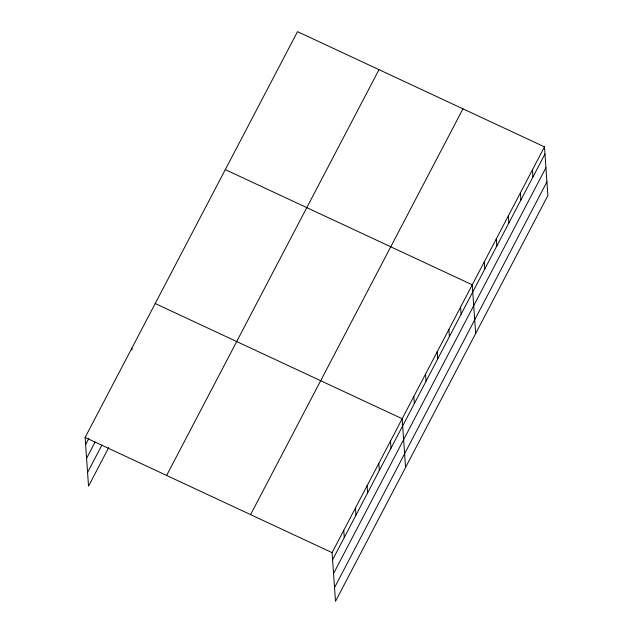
<?xml version="1.0" encoding="UTF-8"?>
<svg xmlns="http://www.w3.org/2000/svg" width="633" height="633" viewBox="0 0 633 633"><rect width="100%" height="100%" fill="white"/><g stroke="black" fill="none" stroke-linecap="round" stroke-linejoin="round"><path stroke-width="0.95" d="M108.749 447.523L88.533 486.152L85.131 437.443L297.51 31.65L544.467 146.848L547.869 195.557L335.49 601.35L332.088 552.641L544.467 146.848M85.629 444.603L88.778 438.59M86.586 458.316L95.124 442.008M87.576 472.44L101.953 444.975M166.621 475.454L379.001 69.662M250.589 514.621L462.968 108.829M332.586 559.801L544.966 154.009M333.544 573.514L545.923 167.721M334.533 587.638L546.912 181.845M225.301 169.62L472.258 284.818L475.66 333.528M155.212 303.531L402.169 418.73L405.579 467.439M85.131 437.443L332.088 552.641M532.432 169.842L532.931 177.003M520.397 192.836L520.896 199.996M508.362 215.829L508.861 222.99M496.327 238.823L496.826 245.984M484.292 261.825L484.791 268.978M460.571 307.132L461.077 314.292M448.892 329.453L449.398 336.614M437.213 351.774L437.712 358.935M425.534 374.087L426.033 381.248M413.847 396.408L414.354 403.569M390.49 441.043L390.988 448.204M378.811 463.364L379.309 470.525M367.124 485.685L367.631 492.846M355.445 507.998L355.944 515.159M343.766 530.319L344.265 537.48M131.854 348.166L131.981 349.954"/></g></svg>
